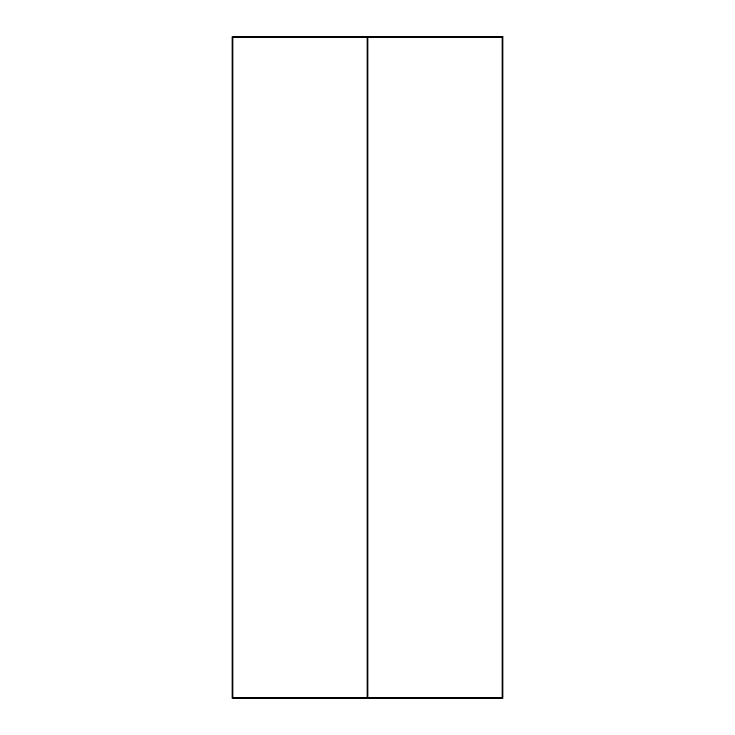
<?xml version="1.0" encoding="UTF-8"?>
<svg xmlns="http://www.w3.org/2000/svg" width="735" height="735" viewBox="0 0 735 735"><rect width="100%" height="100%" fill="white"/><g stroke="black" fill="none" stroke-linecap="round" stroke-linejoin="round"><path stroke-width="1.1" d="M502.804 36.75L232.196 36.75L232.196 698.25L502.804 698.25L502.804 36.75M367.197 37.347L232.793 37.347L232.793 697.653L367.197 697.653L367.197 37.347M502.207 37.347L367.803 37.347L367.803 697.653L502.207 697.653L502.207 37.347"/></g></svg>
